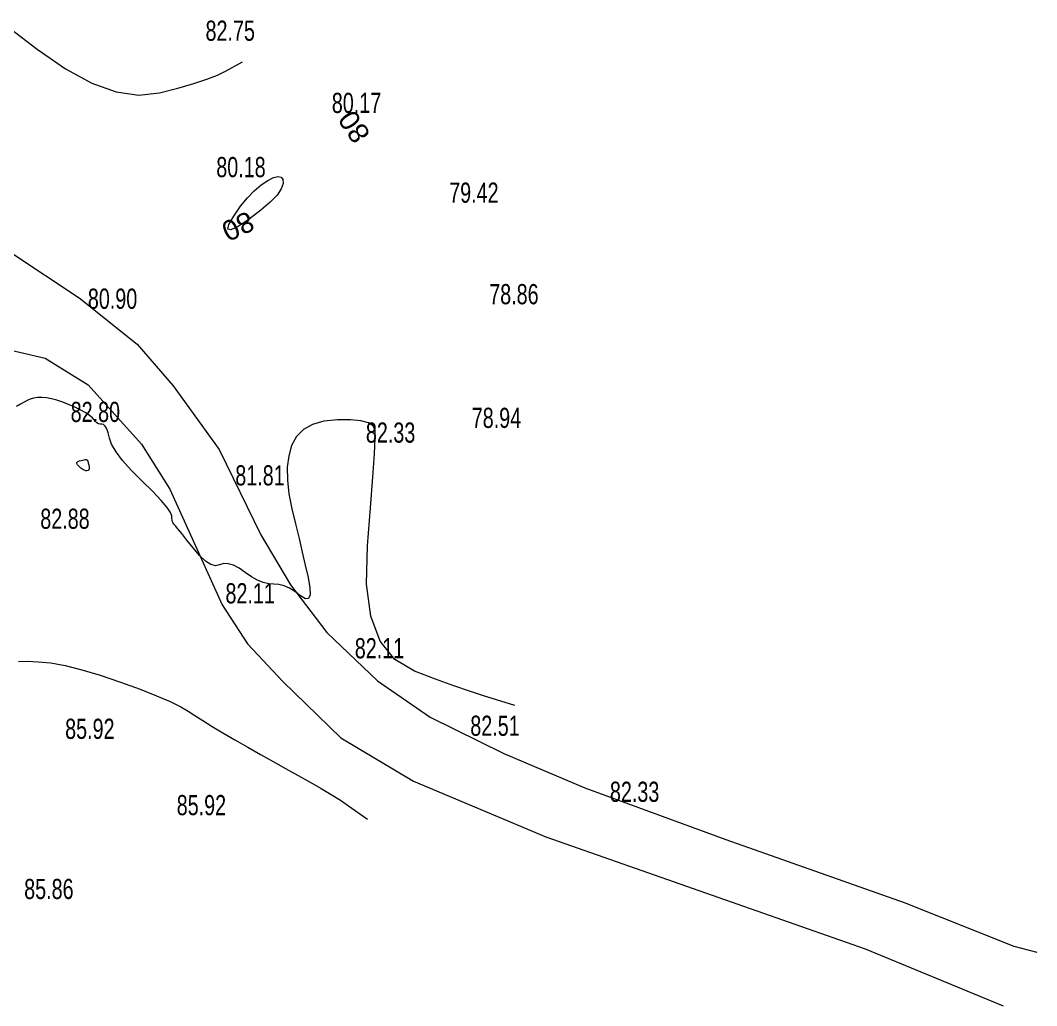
# Model space of a CAD drawing. Header units: metres. Extents: x 431726 to 434411, y 2469261 to 2472412.
# Drawn here: x 433745.5 to 433946.9, y 2472183.9 to 2472379.3 of the extents above; entities that cross this region are included whole.
import ezdxf
from ezdxf.enums import TextEntityAlignment as Align

# ---------------------------------------------------------------- set-up
doc = ezdxf.new("R2010")
doc.units = ezdxf.units.M
doc.header["$MEASUREMENT"] = 0
for name, color, linetype, lineweight in [('CAO DO', 8, 'Continuous', 18), ('duong nhua-ks', 8, 'Continuous', 18), ('MH_DongMuc', 8, 'Continuous', 18), ('MH_DongMuc_Con', 8, 'Continuous', 18)]:
    doc.layers.add(name, color=color, linetype=linetype, lineweight=lineweight)
doc.styles.get("Standard").update_dxf_attribs({"font": 'arial.ttf'})

msp = doc.modelspace()

# ---------------------------------------------------------------- linework, layer by layer
at = {"layer": 'duong nhua-ks', "color": 8, "lineweight": 0}
for points in [[(433743.6, 2472333.23), (433757.13, 2472324.23), (433768.63, 2472315.08), (433775.75, 2472306.78), (433784.86, 2472294.17), (433793.14, 2472277.29), (433799.01, 2472267.38), (433806.25, 2472257.93), (433816.3, 2472248.29), (433826.74, 2472241.09), (433841.29, 2472233.91), (433857.37, 2472227.09), (433885.29, 2472216.85), (433920.64, 2472204.4), (433942.41, 2472195.72), (433946.91, 2472194.5)], [(433740.17, 2472314.64), (433750.43, 2472312.29), (433758.91, 2472306.99), (433769.52, 2472295.22), (433775.11, 2472286.32), (433785.52, 2472263.38), (433790.54, 2472255.63), (433797.51, 2472248.16), (433809.03, 2472237), (433823.38, 2472228.42), (433849.66, 2472217.41), (433912.9, 2472195.21), (433940.29, 2472183.92)]]:
    msp.add_lwpolyline(points, dxfattribs=at)
at = {"layer": 'MH_DongMuc', "color": 8, "lineweight": 0, "elevation": 80}
msp.add_lwpolyline([(433788.63, 2472338.42), (433787.22, 2472337.76), (433786.61, 2472337.87), (433786.8, 2472338.77), (433787.78, 2472340.46), (433789.15, 2472342.4), (433790.51, 2472344.08), (433791.86, 2472345.49), (433793.19, 2472346.63), (433794.51, 2472347.51), (433795.68, 2472348.09), (433796.57, 2472348.31), (433797.18, 2472348.2), (433797.51, 2472347.73), (433797.55, 2472346.93), (433797.21, 2472345.86), (433796.36, 2472344.62), (433795.02, 2472343.21), (433793.17, 2472341.63), (433790.83, 2472339.87), (433788.63, 2472338.42)], dxfattribs=at)
at = {"layer": 'MH_DongMuc_Con', "color": 8, "lineweight": 0}
for points, elevation in [([(433743.48, 2472377.63), (433748.84, 2472373.52), (433754.44, 2472369.63), (433759.66, 2472366.82), (433764.5, 2472365.09), (433768.97, 2472364.44), (433773.06, 2472364.87), (433776.71, 2472365.82), (433779.84, 2472366.72), (433782.46, 2472367.58), (433784.56, 2472368.4), (433786.15, 2472369.17), (433789.49, 2472371.04)], 82), ([(433843.49, 2472243.41), (433837.07, 2472245.4), (433834.51, 2472246.27), (433831.42, 2472247.36), (433827.79, 2472248.68), (433823.63, 2472250.22), (433819.71, 2472252.53), (433816.82, 2472256.18), (433814.95, 2472261.15), (433814.11, 2472267.46), (433814.29, 2472275.09), (433814.9, 2472282.64), (433815.35, 2472288.71), (433815.66, 2472293.31), (433815.8, 2472296.42), (433815.79, 2472298.05), (433815.42, 2472298.85), (433814.49, 2472299.45), (433812.99, 2472299.85), (433810.94, 2472300.06), (433808.32, 2472300.07), (433805.64, 2472299.8), (433803.4, 2472299.16), (433801.59, 2472298.14), (433800.21, 2472296.75), (433799.26, 2472294.99), (433798.68, 2472292.93), (433798.4, 2472290.65), (433798.41, 2472288.13), (433798.72, 2472285.4), (433799.32, 2472282.43), (433800.04, 2472279.42), (433800.72, 2472276.55), (433801.36, 2472273.83), (433801.96, 2472271.24), (433802.51, 2472268.8), (433802.87, 2472266.75), (433802.9, 2472265.37), (433802.6, 2472264.65), (433801.97, 2472264.6), (433801.01, 2472265.2), (433799.89, 2472266.04), (433798.81, 2472266.69), (433797.75, 2472267.14), (433796.73, 2472267.39), (433795.73, 2472267.46), (433794.72, 2472267.52), (433793.64, 2472267.79), (433792.51, 2472268.27), (433791.32, 2472268.95), (433790.06, 2472269.83), (433788.84, 2472270.68), (433787.71, 2472271.25), (433786.7, 2472271.54), (433785.79, 2472271.57), (433784.99, 2472271.31), (433784.18, 2472271.14), (433783.25, 2472271.38), (433782.2, 2472272.05), (433781.02, 2472273.15), (433779.73, 2472274.66), (433778.49, 2472276.24), (433777.49, 2472277.5), (433776.73, 2472278.45), (433776.21, 2472279.08), (433775.93, 2472279.4), (433775.79, 2472279.6), (433775.67, 2472279.86), (433775.59, 2472280.19), (433775.54, 2472280.57), (433775.51, 2472281.03), (433775.27, 2472281.69), (433774.56, 2472282.71), (433773.38, 2472284.09), (433771.72, 2472285.83), (433769.6, 2472287.92), (433767.46, 2472290.09), (433765.74, 2472292.02), (433764.45, 2472293.73), (433763.58, 2472295.21), (433763.13, 2472296.46), (433762.88, 2472297.49), (433762.61, 2472298.27), (433762.31, 2472298.82), (433761.99, 2472299.13), (433761.64, 2472299.2), (433761.3, 2472299.19), (433760.97, 2472299.28), (433760.66, 2472299.45), (433760.38, 2472299.71), (433760.12, 2472300.05), (433759.77, 2472300.47), (433759.21, 2472300.92), (433758.45, 2472301.43), (433757.48, 2472301.97), (433756.31, 2472302.56), (433755.06, 2472303.13), (433753.88, 2472303.6), (433752.75, 2472303.97), (433751.68, 2472304.24), (433750.67, 2472304.42), (433749.74, 2472304.5), (433748.88, 2472304.49), (433748.12, 2472304.39), (433747.45, 2472304.19), (433746.86, 2472303.91), (433746.26, 2472303.56), (433745.55, 2472303.16), (433744.75, 2472302.72)], 82), ([(433758.64, 2472292.19), (433758.75, 2472292.06), (433758.86, 2472291.84), (433758.96, 2472291.53), (433759.06, 2472291.12), (433759.12, 2472290.71), (433759.12, 2472290.38), (433759.04, 2472290.15), (433758.91, 2472290), (433758.7, 2472289.95), (433758.45, 2472289.97), (433758.17, 2472290.07), (433757.86, 2472290.24), (433757.51, 2472290.48), (433757.14, 2472290.8), (433756.83, 2472291.13), (433756.69, 2472291.4), (433756.7, 2472291.63), (433756.86, 2472291.81), (433757.19, 2472291.93), (433757.57, 2472292.02), (433757.89, 2472292.1), (433758.16, 2472292.15), (433758.36, 2472292.19), (433758.52, 2472292.22), (433758.64, 2472292.19)], 84), ([(433745.15, 2472252.16), (433746.89, 2472252.19), (433749.01, 2472252.12), (433751.52, 2472251.86), (433754.4, 2472251.33), (433757.66, 2472250.52), (433761.3, 2472249.43), (433765.31, 2472248.07), (433769.21, 2472246.64), (433772.5, 2472245.35), (433775.19, 2472244.2), (433777.27, 2472243.19), (433778.75, 2472242.32), (433780.06, 2472241.44), (433781.64, 2472240.44), (433783.5, 2472239.3), (433785.62, 2472238.03), (433788.02, 2472236.62), (433790.55, 2472235.16), (433793.07, 2472233.73), (433795.58, 2472232.32), (433798.07, 2472230.93), (433800.55, 2472229.57), (433802.93, 2472228.25), (433805.12, 2472226.99), (433807.12, 2472225.79), (433808.92, 2472224.65), (433810.52, 2472223.56), (433814.3, 2472220.92)], 84)]:
    msp.add_lwpolyline(points, dxfattribs=dict(at, elevation=elevation))

# ---------------------------------------------------------------- texts
at = {"layer": 'CAO DO', "color": 8, "lineweight": 0, "width": 0.7}
for s, p in [('82.75', (433782.19, 2472375.21, 82.75)), ('80.17', (433807.22, 2472360.9, 80.17)), ('80.18', (433784.32, 2472348.17, 80.18)), ('79.42', (433830.48, 2472343.11, 79.42)), ('78.86', (433838.41, 2472322.98, 78.86)), ('80.90', (433758.87, 2472322.08, 80.9)), ('82.80', (433755.46, 2472299.64, 82.8)), ('78.94', (433834.95, 2472298.46, 78.94)), ('82.33', (433813.97, 2472295.54, 82.33)), ('81.81', (433788.09, 2472287.06, 81.81)), ('82.88', (433749.44, 2472278.46, 82.88)), ('82.11', (433786.14, 2472263.68, 82.11)), ('82.11', (433811.77, 2472252.79, 82.11)), ('85.92', (433754.37, 2472236.81, 85.92)), ('82.51', (433834.66, 2472237.42, 82.51)), ('82.33', (433862.33, 2472224.33, 82.33)), ('85.92', (433776.48, 2472221.68, 85.92)), ('85.86', (433746.25, 2472205.06, 85.86))]:
    msp.add_text(s, height=4, dxfattribs=at).set_placement(p)
at = {"layer": 'MH_DongMuc', "color": 8, "lineweight": 0}
for rotation, p in [(123.9519, (433811.62, 2472358.15, 80)), (205.3977, (433788.63, 2472338.42, 80))]:
    msp.add_text('80', height=4, rotation=rotation, dxfattribs=at).set_placement(p, align=Align.MIDDLE)

doc.saveas('drawing.dxf')
